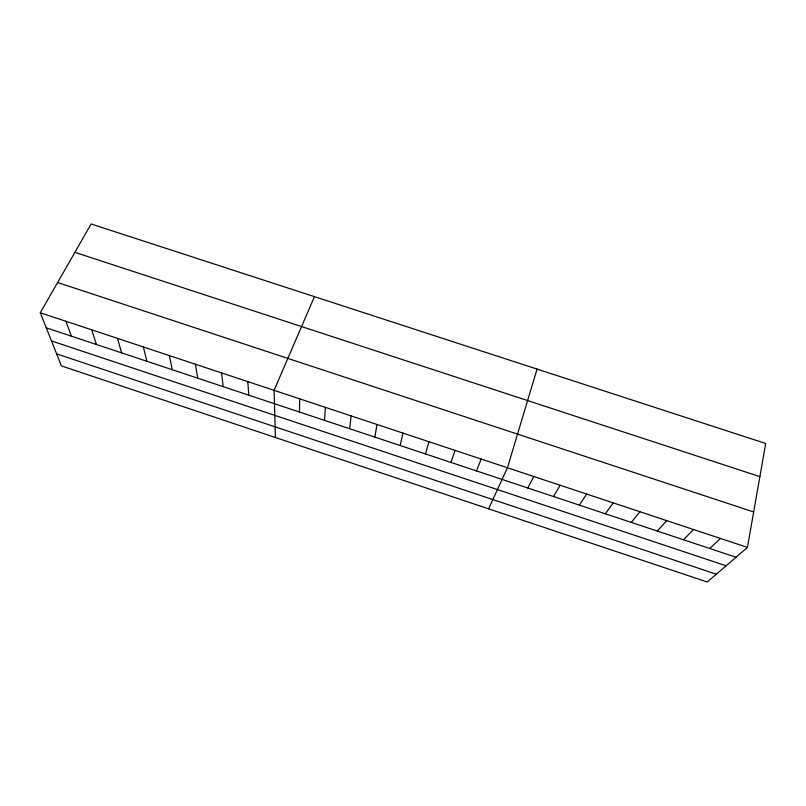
<?xml version="1.0" encoding="UTF-8"?>
<svg xmlns="http://www.w3.org/2000/svg" width="806" height="806" viewBox="0 0 806 806"><rect width="100%" height="100%" fill="white"/><g stroke="black" fill="none" stroke-linecap="round" stroke-linejoin="round"><path stroke-width="1.21" d="M299.449 412.027L299.691 398.829M324.516 420.359L325.372 407.362M349.653 428.721L351.144 415.906M374.871 437.114L376.996 424.48M747.444 547.405L765.7 443.481L91.128 223.987L40.3 312.768L61.397 365.894L707.255 582.013L747.444 547.405L40.3 312.768M400.159 445.527L402.919 433.084M425.528 453.959L428.933 441.718M537.058 369.088L507.437 467.772L488.577 508.838M450.967 462.422L455.017 450.373M476.487 470.916L481.192 459.057M314.441 296.648L274.08 390.336L275.43 437.517M527.769 487.962L533.774 476.507M553.52 496.536L560.19 485.272M579.353 505.12L586.687 494.068M605.266 513.744L613.275 502.884M631.259 522.389L639.944 511.739M657.333 531.063L666.693 520.605M683.488 539.758L693.523 529.512M709.713 548.483L720.443 538.448M74.898 252.338L759.877 476.628M57.619 282.513L753.67 511.951M46.274 327.82L736.029 557.238M51.483 340.928L726.105 565.782M56.622 353.864L716.333 574.204M65.951 321.282L71.321 336.142M91.683 329.815L96.438 344.505M117.495 338.379L121.635 352.887M143.387 346.973L146.914 361.29M169.361 355.587L172.262 369.722M195.415 364.231L197.702 378.185M221.549 372.906L223.202 386.668M247.774 381.611L248.792 395.182"/></g></svg>
